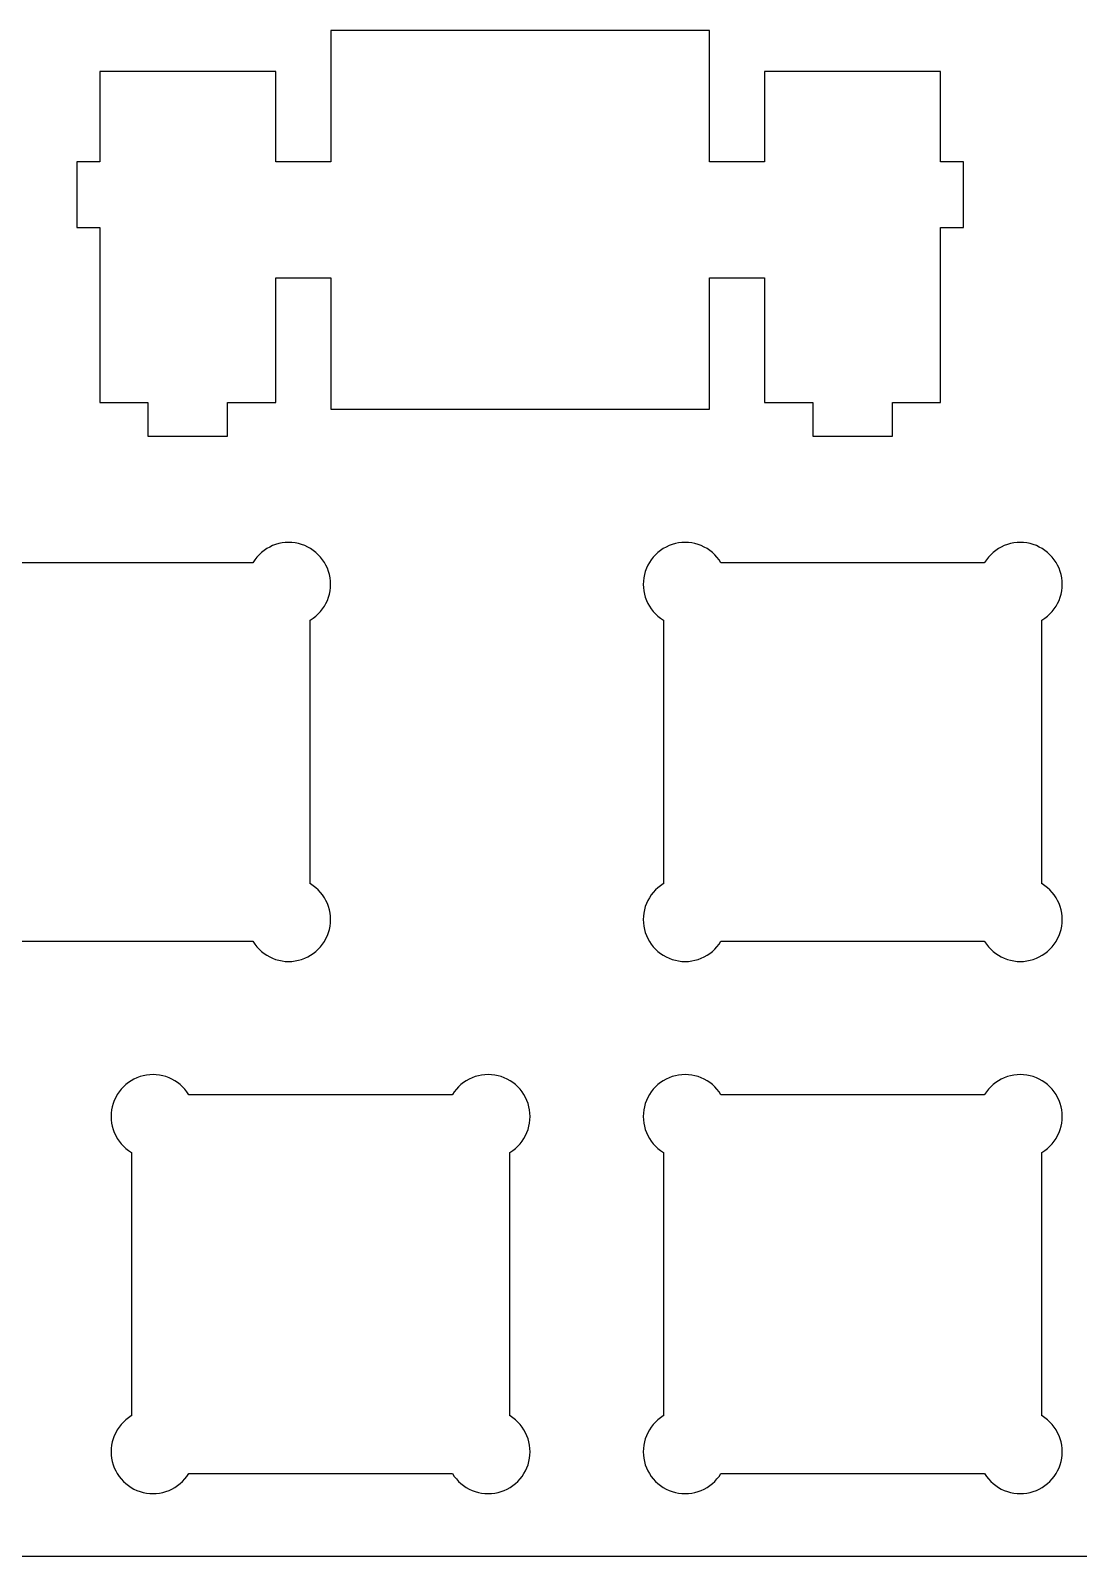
# Model space of a CAD drawing. Extents: x 0 to 305, y 0 to 115.
# Drawn here: x 247 to 284.6, y 0.2 to 54.9 of the extents above; entities that cross this region are included whole.
import ezdxf

# ---------------------------------------------------------------- set-up
doc = ezdxf.new("R2010")
doc.units = 0
doc.layers.get('0').update_dxf_attribs({"linetype": 'CONTINUOUS'})

msp = doc.modelspace()

# ---------------------------------------------------------------- linework, layer by layer
at = {"color": 0}
for p, q in [((257.787, 54.864), (257.787, 50.1618)), ((271.337, 54.864), (257.787, 54.864)), ((271.337, 50.1618), (271.337, 54.864)), ((255.812, 53.3922), (249.512, 53.3922)), ((249.512, 53.3922), (249.512, 50.1618)), ((255.812, 50.1618), (255.812, 53.3922)), ((279.612, 53.3922), (273.312, 53.3922)), ((273.312, 53.3922), (273.312, 50.1618)), ((279.612, 50.1618), (279.612, 53.3922)), ((249.512, 50.1618), (248.686, 50.1618)), ((248.686, 50.1618), (248.686, 47.8109)), ((257.787, 50.1618), (255.812, 50.1618)), ((273.312, 50.1618), (271.337, 50.1618)), ((280.436, 50.1618), (279.612, 50.1618)), ((280.436, 47.8109), (280.436, 50.1618)), ((248.686, 47.8109), (249.512, 47.8109)), ((249.512, 47.8109), (249.512, 41.5424)), ((279.612, 41.5424), (279.612, 47.8109)), ((279.612, 47.8109), (280.436, 47.8109)), ((255.812, 41.5424), (255.812, 46.0114)), ((255.812, 46.0114), (257.787, 46.0114)), ((257.787, 46.0114), (257.787, 41.312)), ((271.337, 41.312), (271.337, 46.0114)), ((271.337, 46.0114), (273.312, 46.0114)), ((273.312, 46.0114), (273.312, 41.5424)), ((249.512, 41.5424), (251.237, 41.5424)), ((251.237, 41.5424), (251.237, 40.3419)), ((254.085, 40.3419), (254.085, 41.5424)), ((254.085, 41.5424), (255.812, 41.5424)), ((273.312, 41.5424), (275.037, 41.5424)), ((275.037, 41.5424), (275.037, 40.3419)), ((277.887, 40.3419), (277.887, 41.5424)), ((277.887, 41.5424), (279.612, 41.5424)), ((257.787, 41.312), (271.337, 41.312)), ((251.237, 40.3419), (254.085, 40.3419)), ((275.037, 40.3419), (277.887, 40.3419)), ((255.214, 36.0976), (255.134, 36.0123)), ((255.3, 36.1777), (255.214, 36.0976)), ((255.393, 36.2507), (255.3, 36.1777)), ((255.49, 36.3167), (255.393, 36.2507)), ((255.595, 36.3732), (255.49, 36.3167)), ((255.7, 36.4229), (255.595, 36.3732)), ((255.809, 36.4642), (255.7, 36.4229)), ((255.925, 36.4959), (255.809, 36.4642)), ((256.039, 36.5181), (255.925, 36.4959)), ((256.155, 36.5333), (256.039, 36.5181)), ((256.274, 36.5372), (256.155, 36.5333)), ((256.392, 36.5333), (256.274, 36.5372)), ((256.509, 36.5181), (256.392, 36.5333)), ((256.625, 36.4959), (256.509, 36.5181)), ((256.738, 36.4642), (256.625, 36.4959)), ((256.848, 36.4229), (256.738, 36.4642)), ((256.956, 36.3732), (256.848, 36.4229)), ((257.058, 36.3167), (256.956, 36.3732)), ((257.156, 36.2507), (257.058, 36.3167)), ((257.249, 36.1777), (257.156, 36.2507)), ((257.335, 36.0976), (257.249, 36.1777)), ((257.415, 36.0123), (257.335, 36.0976)), ((269.408, 36.0976), (269.328, 36.0123)), ((269.493, 36.1777), (269.408, 36.0976)), ((269.587, 36.2507), (269.493, 36.1777)), ((269.685, 36.3167), (269.587, 36.2507)), ((269.787, 36.3732), (269.685, 36.3167)), ((269.894, 36.4229), (269.787, 36.3732)), ((270.004, 36.4642), (269.894, 36.4229)), ((270.118, 36.4959), (270.004, 36.4642)), ((270.233, 36.5181), (270.118, 36.4959)), ((270.351, 36.5333), (270.233, 36.5181)), ((270.468, 36.5372), (270.351, 36.5333)), ((270.586, 36.5333), (270.468, 36.5372)), ((270.703, 36.5181), (270.586, 36.5333)), ((270.819, 36.4959), (270.703, 36.5181)), ((270.932, 36.4642), (270.819, 36.4959)), ((271.042, 36.4229), (270.932, 36.4642)), ((271.148, 36.3732), (271.042, 36.4229)), ((271.252, 36.3167), (271.148, 36.3732)), ((271.35, 36.2507), (271.252, 36.3167)), ((271.443, 36.1777), (271.35, 36.2507)), ((271.529, 36.0976), (271.443, 36.1777)), ((271.609, 36.0123), (271.529, 36.0976)), ((281.408, 36.0976), (281.328, 36.0123)), ((281.493, 36.1777), (281.408, 36.0976)), ((281.587, 36.2507), (281.493, 36.1777)), ((281.685, 36.3167), (281.587, 36.2507)), ((281.787, 36.3732), (281.685, 36.3167)), ((281.894, 36.4229), (281.787, 36.3732)), ((282.005, 36.4642), (281.894, 36.4229)), ((282.117, 36.4959), (282.005, 36.4642)), ((282.233, 36.5181), (282.117, 36.4959)), ((282.35, 36.5333), (282.233, 36.5181)), ((282.467, 36.5372), (282.35, 36.5333)), ((282.586, 36.5333), (282.467, 36.5372)), ((282.703, 36.5181), (282.586, 36.5333)), ((282.819, 36.4959), (282.703, 36.5181)), ((282.932, 36.4642), (282.819, 36.4959)), ((283.042, 36.4229), (282.932, 36.4642)), ((283.148, 36.3732), (283.042, 36.4229)), ((283.252, 36.3167), (283.148, 36.3732)), ((283.349, 36.2507), (283.252, 36.3167)), ((283.443, 36.1777), (283.349, 36.2507)), ((283.529, 36.0976), (283.443, 36.1777)), ((283.609, 36.0123), (283.529, 36.0976)), ((254.99, 35.8126), (245.558, 35.8126)), ((255.06, 35.9184), (254.99, 35.8126)), ((255.134, 36.0123), (255.06, 35.9184)), ((257.488, 35.9184), (257.415, 36.0123)), ((257.554, 35.8207), (257.488, 35.9184)), ((257.61, 35.7188), (257.554, 35.8207)), ((257.661, 35.6112), (257.61, 35.7188)), ((257.701, 35.5011), (257.661, 35.6112)), ((269.083, 35.6112), (269.041, 35.5011)), ((269.132, 35.7188), (269.083, 35.6112)), ((269.189, 35.8207), (269.132, 35.7188)), ((269.255, 35.9184), (269.189, 35.8207)), ((269.328, 36.0123), (269.255, 35.9184)), ((271.682, 35.9184), (271.609, 36.0123)), ((271.752, 35.8126), (271.682, 35.9184)), ((281.185, 35.8126), (271.752, 35.8126)), ((281.189, 35.8207), (281.185, 35.8126)), ((281.255, 35.9184), (281.189, 35.8207)), ((281.328, 36.0123), (281.255, 35.9184)), ((283.682, 35.9184), (283.609, 36.0123)), ((283.746, 35.8207), (283.682, 35.9184)), ((283.805, 35.7188), (283.746, 35.8207)), ((283.854, 35.6112), (283.805, 35.7188)), ((283.895, 35.5011), (283.854, 35.6112)), ((257.733, 35.3882), (257.701, 35.5011)), ((257.756, 35.2723), (257.733, 35.3882)), ((257.77, 35.1551), (257.756, 35.2723)), ((257.774, 35.038), (257.77, 35.1551)), ((257.77, 34.9195), (257.774, 35.038)), ((268.972, 35.1551), (268.968, 35.038)), ((268.968, 35.038), (268.972, 34.9195)), ((268.987, 35.2723), (268.972, 35.1551)), ((269.01, 35.3882), (268.987, 35.2723)), ((269.041, 35.5011), (269.01, 35.3882)), ((283.927, 35.3882), (283.895, 35.5011)), ((283.95, 35.2723), (283.927, 35.3882)), ((283.964, 35.1551), (283.95, 35.2723)), ((283.968, 35.038), (283.964, 35.1551)), ((283.964, 34.9195), (283.968, 35.038)), ((257.61, 34.3572), (257.661, 34.4634)), ((257.661, 34.4634), (257.701, 34.5736)), ((257.701, 34.5736), (257.733, 34.6866)), ((257.733, 34.6866), (257.756, 34.8023)), ((257.756, 34.8023), (257.77, 34.9195)), ((268.972, 34.9195), (268.987, 34.8023)), ((268.987, 34.8023), (269.01, 34.6866)), ((269.01, 34.6866), (269.041, 34.5736)), ((269.041, 34.5736), (269.083, 34.4634)), ((269.083, 34.4634), (269.132, 34.3572)), ((283.805, 34.3572), (283.854, 34.4634)), ((283.854, 34.4634), (283.895, 34.5736)), ((283.895, 34.5736), (283.927, 34.6866)), ((283.927, 34.6866), (283.95, 34.8023)), ((283.95, 34.8023), (283.964, 34.9195)), ((257.156, 33.8239), (257.249, 33.897)), ((257.249, 33.897), (257.335, 33.9769)), ((257.335, 33.9769), (257.415, 34.0624)), ((257.415, 34.0624), (257.488, 34.156)), ((257.488, 34.156), (257.554, 34.2539)), ((257.554, 34.2539), (257.61, 34.3572)), ((269.132, 34.3572), (269.189, 34.2539)), ((269.189, 34.2539), (269.255, 34.156)), ((269.255, 34.156), (269.328, 34.0624)), ((269.328, 34.0624), (269.408, 33.9769)), ((269.408, 33.9769), (269.493, 33.897)), ((269.493, 33.897), (269.587, 33.8239)), ((283.349, 33.8239), (283.443, 33.897)), ((283.443, 33.897), (283.529, 33.9769)), ((283.529, 33.9769), (283.609, 34.0624)), ((283.609, 34.0624), (283.682, 34.156)), ((283.682, 34.156), (283.746, 34.2539)), ((283.746, 34.2539), (283.805, 34.3572)), ((257.05, 33.7537), (257.156, 33.8239)), ((257.05, 24.321), (257.05, 33.7537)), ((269.587, 33.8239), (269.693, 33.7537)), ((269.693, 33.7537), (269.693, 24.321)), ((283.244, 33.7537), (283.349, 33.8239)), ((283.244, 24.321), (283.244, 33.7537)), ((257.058, 24.3169), (257.05, 24.321)), ((257.156, 24.2507), (257.058, 24.3169)), ((257.249, 24.1777), (257.156, 24.2507)), ((257.335, 24.0978), (257.249, 24.1777)), ((257.415, 24.0123), (257.335, 24.0978)), ((269.408, 24.0978), (269.328, 24.0123)), ((269.493, 24.1777), (269.408, 24.0978)), ((269.587, 24.2507), (269.493, 24.1777)), ((269.685, 24.3169), (269.587, 24.2507)), ((269.693, 24.321), (269.685, 24.3169)), ((283.252, 24.3169), (283.244, 24.321)), ((283.349, 24.2507), (283.252, 24.3169)), ((283.443, 24.1777), (283.349, 24.2507)), ((283.529, 24.0978), (283.443, 24.1777)), ((283.609, 24.0123), (283.529, 24.0978)), ((257.488, 23.9186), (257.415, 24.0123)), ((257.554, 23.8208), (257.488, 23.9186)), ((257.61, 23.7188), (257.554, 23.8208)), ((257.661, 23.6113), (257.61, 23.7188)), ((257.701, 23.5011), (257.661, 23.6113)), ((257.733, 23.3881), (257.701, 23.5011)), ((269.041, 23.5011), (269.01, 23.3881)), ((269.083, 23.6113), (269.041, 23.5011)), ((269.132, 23.7188), (269.083, 23.6113)), ((269.189, 23.8208), (269.132, 23.7188)), ((269.255, 23.9186), (269.189, 23.8208)), ((269.328, 24.0123), (269.255, 23.9186)), ((283.682, 23.9186), (283.609, 24.0123)), ((283.746, 23.8208), (283.682, 23.9186)), ((283.805, 23.7188), (283.746, 23.8208)), ((283.854, 23.6113), (283.805, 23.7188)), ((283.895, 23.5011), (283.854, 23.6113)), ((283.927, 23.3881), (283.895, 23.5011)), ((257.756, 23.2723), (257.733, 23.3881)), ((257.77, 23.1552), (257.756, 23.2723)), ((257.774, 23.038), (257.77, 23.1552)), ((257.77, 22.9196), (257.774, 23.038)), ((268.972, 23.1552), (268.968, 23.038)), ((268.968, 23.038), (268.972, 22.9196)), ((268.987, 23.2723), (268.972, 23.1552)), ((269.01, 23.3881), (268.987, 23.2723)), ((283.95, 23.2723), (283.927, 23.3881)), ((283.964, 23.1552), (283.95, 23.2723)), ((283.968, 23.038), (283.964, 23.1552)), ((283.964, 22.9196), (283.968, 23.038)), ((257.61, 22.3573), (257.661, 22.4634)), ((257.661, 22.4634), (257.701, 22.5737)), ((257.701, 22.5737), (257.733, 22.6866)), ((257.733, 22.6866), (257.756, 22.8024)), ((257.756, 22.8024), (257.77, 22.9196)), ((268.972, 22.9196), (268.987, 22.8024)), ((268.987, 22.8024), (269.01, 22.6866)), ((269.01, 22.6866), (269.041, 22.5737)), ((269.041, 22.5737), (269.083, 22.4634)), ((269.083, 22.4634), (269.132, 22.3573)), ((283.805, 22.3573), (283.854, 22.4634)), ((283.854, 22.4634), (283.895, 22.5737)), ((283.895, 22.5737), (283.927, 22.6866)), ((283.927, 22.6866), (283.95, 22.8024)), ((283.95, 22.8024), (283.964, 22.9196)), ((245.558, 22.2622), (254.99, 22.2622)), ((254.99, 22.2622), (255.06, 22.1561)), ((255.06, 22.1561), (255.134, 22.0624)), ((255.134, 22.0624), (255.214, 21.977)), ((255.214, 21.977), (255.3, 21.897)), ((255.3, 21.897), (255.393, 21.824)), ((257.156, 21.824), (257.249, 21.897)), ((257.249, 21.897), (257.335, 21.977)), ((257.335, 21.977), (257.415, 22.0624)), ((257.415, 22.0624), (257.488, 22.1561)), ((257.488, 22.1561), (257.554, 22.2539)), ((257.554, 22.2539), (257.61, 22.3573)), ((269.132, 22.3573), (269.189, 22.2539)), ((269.189, 22.2539), (269.255, 22.1561)), ((269.255, 22.1561), (269.328, 22.0624)), ((269.328, 22.0624), (269.408, 21.977)), ((269.408, 21.977), (269.493, 21.897)), ((269.493, 21.897), (269.587, 21.824)), ((271.35, 21.824), (271.443, 21.897)), ((271.443, 21.897), (271.529, 21.977)), ((271.529, 21.977), (271.609, 22.0624)), ((271.609, 22.0624), (271.682, 22.1561)), ((271.682, 22.1561), (271.752, 22.2622)), ((271.752, 22.2622), (281.185, 22.2622)), ((281.185, 22.2622), (281.189, 22.2539)), ((281.189, 22.2539), (281.255, 22.1561)), ((281.255, 22.1561), (281.328, 22.0624)), ((281.328, 22.0624), (281.408, 21.977)), ((281.408, 21.977), (281.493, 21.897)), ((281.493, 21.897), (281.587, 21.824)), ((283.349, 21.824), (283.443, 21.897)), ((283.443, 21.897), (283.529, 21.977)), ((283.529, 21.977), (283.609, 22.0624)), ((283.609, 22.0624), (283.682, 22.1561)), ((283.682, 22.1561), (283.746, 22.2539)), ((283.746, 22.2539), (283.805, 22.3573)), ((255.393, 21.824), (255.49, 21.7592)), ((255.49, 21.7592), (255.595, 21.7013)), ((255.595, 21.7013), (255.7, 21.6517)), ((255.7, 21.6517), (255.809, 21.6104)), ((255.809, 21.6104), (255.925, 21.5787)), ((255.925, 21.5787), (256.039, 21.5553)), ((256.039, 21.5553), (256.155, 21.5415)), ((256.155, 21.5415), (256.274, 21.5374)), ((256.274, 21.5374), (256.392, 21.5415)), ((256.392, 21.5415), (256.509, 21.5553)), ((256.509, 21.5553), (256.625, 21.5787)), ((256.625, 21.5787), (256.738, 21.6104)), ((256.738, 21.6104), (256.848, 21.6517)), ((256.848, 21.6517), (256.956, 21.7013)), ((256.956, 21.7013), (257.058, 21.7592)), ((257.058, 21.7592), (257.156, 21.824)), ((269.587, 21.824), (269.685, 21.7592)), ((269.685, 21.7592), (269.787, 21.7013)), ((269.787, 21.7013), (269.894, 21.6517)), ((269.894, 21.6517), (270.004, 21.6104)), ((270.004, 21.6104), (270.118, 21.5787)), ((270.118, 21.5787), (270.233, 21.5553)), ((270.233, 21.5553), (270.351, 21.5415)), ((270.351, 21.5415), (270.468, 21.5374)), ((270.468, 21.5374), (270.586, 21.5415)), ((270.586, 21.5415), (270.703, 21.5553)), ((270.703, 21.5553), (270.819, 21.5787)), ((270.819, 21.5787), (270.932, 21.6104)), ((270.932, 21.6104), (271.042, 21.6517)), ((271.042, 21.6517), (271.148, 21.7013)), ((271.148, 21.7013), (271.252, 21.7592)), ((271.252, 21.7592), (271.35, 21.824)), ((281.587, 21.824), (281.685, 21.7592)), ((281.685, 21.7592), (281.787, 21.7013)), ((281.787, 21.7013), (281.894, 21.6517)), ((281.894, 21.6517), (282.005, 21.6104)), ((282.005, 21.6104), (282.117, 21.5787)), ((282.117, 21.5787), (282.233, 21.5553)), ((282.233, 21.5553), (282.35, 21.5415)), ((282.35, 21.5415), (282.467, 21.5374)), ((282.467, 21.5374), (282.586, 21.5415)), ((282.586, 21.5415), (282.703, 21.5553)), ((282.703, 21.5553), (282.819, 21.5787)), ((282.819, 21.5787), (282.932, 21.6104)), ((282.932, 21.6104), (283.042, 21.6517)), ((283.042, 21.6517), (283.148, 21.7013)), ((283.148, 21.7013), (283.252, 21.7592)), ((283.252, 21.7592), (283.349, 21.824)), ((251.301, 17.4832), (251.183, 17.468)), ((251.418, 17.4873), (251.301, 17.4832)), ((251.536, 17.4832), (251.418, 17.4873)), ((251.653, 17.468), (251.536, 17.4832)), ((263.3, 17.4832), (263.183, 17.468)), ((263.417, 17.4873), (263.3, 17.4832)), ((263.536, 17.4832), (263.417, 17.4873)), ((263.653, 17.468), (263.536, 17.4832)), ((270.351, 17.4832), (270.233, 17.468)), ((270.468, 17.4873), (270.351, 17.4832)), ((270.586, 17.4832), (270.468, 17.4873)), ((270.703, 17.468), (270.586, 17.4832)), ((282.35, 17.4832), (282.233, 17.468)), ((282.467, 17.4873), (282.35, 17.4832)), ((282.586, 17.4832), (282.467, 17.4873)), ((282.703, 17.468), (282.586, 17.4832)), ((250.278, 16.9623), (250.205, 16.8686)), ((250.358, 17.0477), (250.278, 16.9623)), ((250.443, 17.1276), (250.358, 17.0477)), ((250.537, 17.2007), (250.443, 17.1276)), ((250.635, 17.2668), (250.537, 17.2007)), ((250.737, 17.3233), (250.635, 17.2668)), ((250.844, 17.3729), (250.737, 17.3233)), ((250.954, 17.4143), (250.844, 17.3729)), ((251.068, 17.446), (250.954, 17.4143)), ((251.183, 17.468), (251.068, 17.446)), ((251.769, 17.446), (251.653, 17.468)), ((251.882, 17.4143), (251.769, 17.446)), ((251.992, 17.3729), (251.882, 17.4143)), ((252.098, 17.3233), (251.992, 17.3729)), ((252.202, 17.2668), (252.098, 17.3233)), ((252.3, 17.2007), (252.202, 17.2668)), ((252.393, 17.1276), (252.3, 17.2007)), ((252.477, 17.0477), (252.393, 17.1276)), ((252.559, 16.9623), (252.477, 17.0477)), ((252.632, 16.8686), (252.559, 16.9623)), ((262.278, 16.9623), (262.205, 16.8686)), ((262.358, 17.0477), (262.278, 16.9623)), ((262.443, 17.1276), (262.358, 17.0477)), ((262.537, 17.2007), (262.443, 17.1276)), ((262.635, 17.2668), (262.537, 17.2007)), ((262.737, 17.3233), (262.635, 17.2668)), ((262.844, 17.3729), (262.737, 17.3233)), ((262.955, 17.4143), (262.844, 17.3729)), ((263.067, 17.446), (262.955, 17.4143)), ((263.183, 17.468), (263.067, 17.446)), ((263.769, 17.446), (263.653, 17.468)), ((263.882, 17.4143), (263.769, 17.446)), ((263.992, 17.3729), (263.882, 17.4143)), ((264.098, 17.3233), (263.992, 17.3729)), ((264.202, 17.2668), (264.098, 17.3233)), ((264.299, 17.2007), (264.202, 17.2668)), ((264.393, 17.1276), (264.299, 17.2007)), ((264.479, 17.0477), (264.393, 17.1276)), ((264.559, 16.9623), (264.479, 17.0477)), ((264.632, 16.8686), (264.559, 16.9623)), ((269.328, 16.9623), (269.255, 16.8686)), ((269.408, 17.0477), (269.328, 16.9623)), ((269.493, 17.1276), (269.408, 17.0477)), ((269.587, 17.2007), (269.493, 17.1276)), ((269.685, 17.2668), (269.587, 17.2007)), ((269.787, 17.3233), (269.685, 17.2668)), ((269.894, 17.3729), (269.787, 17.3233)), ((270.004, 17.4143), (269.894, 17.3729)), ((270.118, 17.446), (270.004, 17.4143)), ((270.233, 17.468), (270.118, 17.446)), ((270.819, 17.446), (270.703, 17.468)), ((270.932, 17.4143), (270.819, 17.446)), ((271.042, 17.3729), (270.932, 17.4143)), ((271.148, 17.3233), (271.042, 17.3729)), ((271.252, 17.2668), (271.148, 17.3233)), ((271.35, 17.2007), (271.252, 17.2668)), ((271.443, 17.1276), (271.35, 17.2007)), ((271.529, 17.0477), (271.443, 17.1276)), ((271.609, 16.9623), (271.529, 17.0477)), ((271.682, 16.8686), (271.609, 16.9623)), ((281.328, 16.9623), (281.255, 16.8686)), ((281.408, 17.0477), (281.328, 16.9623)), ((281.493, 17.1276), (281.408, 17.0477)), ((281.587, 17.2007), (281.493, 17.1276)), ((281.685, 17.2668), (281.587, 17.2007)), ((281.787, 17.3233), (281.685, 17.2668)), ((281.894, 17.3729), (281.787, 17.3233)), ((282.005, 17.4143), (281.894, 17.3729)), ((282.117, 17.446), (282.005, 17.4143)), ((282.233, 17.468), (282.117, 17.446)), ((282.819, 17.446), (282.703, 17.468)), ((282.932, 17.4143), (282.819, 17.446)), ((283.042, 17.3729), (282.932, 17.4143)), ((283.148, 17.3233), (283.042, 17.3729)), ((283.252, 17.2668), (283.148, 17.3233)), ((283.349, 17.2007), (283.252, 17.2668)), ((283.443, 17.1276), (283.349, 17.2007)), ((283.529, 17.0477), (283.443, 17.1276)), ((283.609, 16.9623), (283.529, 17.0477)), ((283.682, 16.8686), (283.609, 16.9623)), ((249.991, 16.451), (249.96, 16.338)), ((250.033, 16.5613), (249.991, 16.451)), ((250.082, 16.6688), (250.033, 16.5613)), ((250.139, 16.7707), (250.082, 16.6688)), ((250.205, 16.8686), (250.139, 16.7707)), ((252.702, 16.7624), (252.632, 16.8686)), ((262.135, 16.7624), (252.702, 16.7624)), ((262.139, 16.7707), (262.135, 16.7624)), ((262.205, 16.8686), (262.139, 16.7707)), ((264.696, 16.7707), (264.632, 16.8686)), ((264.755, 16.6688), (264.696, 16.7707)), ((264.804, 16.5613), (264.755, 16.6688)), ((264.845, 16.451), (264.804, 16.5613)), ((264.877, 16.338), (264.845, 16.451)), ((269.041, 16.451), (269.01, 16.338)), ((269.083, 16.5613), (269.041, 16.451)), ((269.132, 16.6688), (269.083, 16.5613)), ((269.189, 16.7707), (269.132, 16.6688)), ((269.255, 16.8686), (269.189, 16.7707)), ((271.752, 16.7624), (271.682, 16.8686)), ((281.185, 16.7624), (271.752, 16.7624)), ((281.189, 16.7707), (281.185, 16.7624)), ((281.255, 16.8686), (281.189, 16.7707)), ((283.746, 16.7707), (283.682, 16.8686)), ((283.805, 16.6688), (283.746, 16.7707)), ((283.854, 16.5613), (283.805, 16.6688)), ((283.895, 16.451), (283.854, 16.5613)), ((283.927, 16.338), (283.895, 16.451)), ((249.922, 16.1051), (249.918, 15.988)), ((249.918, 15.988), (249.922, 15.8695)), ((249.937, 16.2223), (249.922, 16.1051)), ((249.922, 15.8695), (249.937, 15.7523)), ((249.96, 16.338), (249.937, 16.2223)), ((264.9, 16.2223), (264.877, 16.338)), ((264.914, 16.1051), (264.9, 16.2223)), ((264.9, 15.7523), (264.914, 15.8695)), ((264.918, 15.988), (264.914, 16.1051)), ((264.914, 15.8695), (264.918, 15.988)), ((268.972, 16.1051), (268.968, 15.988)), ((268.968, 15.988), (268.972, 15.8695)), ((268.987, 16.2223), (268.972, 16.1051)), ((268.972, 15.8695), (268.987, 15.7523)), ((269.01, 16.338), (268.987, 16.2223)), ((283.95, 16.2223), (283.927, 16.338)), ((283.964, 16.1051), (283.95, 16.2223)), ((283.95, 15.7523), (283.964, 15.8695)), ((283.968, 15.988), (283.964, 16.1051)), ((283.964, 15.8695), (283.968, 15.988)), ((249.937, 15.7523), (249.96, 15.6366)), ((249.96, 15.6366), (249.991, 15.5236)), ((249.991, 15.5236), (250.033, 15.4134)), ((250.033, 15.4134), (250.082, 15.3072)), ((250.082, 15.3072), (250.139, 15.2039)), ((264.696, 15.2039), (264.755, 15.3072)), ((264.755, 15.3072), (264.804, 15.4134)), ((264.804, 15.4134), (264.845, 15.5236)), ((264.845, 15.5236), (264.877, 15.6366)), ((264.877, 15.6366), (264.9, 15.7523)), ((268.987, 15.7523), (269.01, 15.6366)), ((269.01, 15.6366), (269.041, 15.5236)), ((269.041, 15.5236), (269.083, 15.4134)), ((269.083, 15.4134), (269.132, 15.3072)), ((269.132, 15.3072), (269.189, 15.2039)), ((283.746, 15.2039), (283.805, 15.3072)), ((283.805, 15.3072), (283.854, 15.4134)), ((283.854, 15.4134), (283.895, 15.5236)), ((283.895, 15.5236), (283.927, 15.6366)), ((283.927, 15.6366), (283.95, 15.7523)), ((250.139, 15.2039), (250.205, 15.1061)), ((250.205, 15.1061), (250.278, 15.0124)), ((250.278, 15.0124), (250.358, 14.9269)), ((250.358, 14.9269), (250.443, 14.847)), ((250.443, 14.847), (250.537, 14.7739)), ((250.537, 14.7739), (250.643, 14.7037)), ((264.194, 14.7037), (264.299, 14.7739)), ((264.299, 14.7739), (264.393, 14.847)), ((264.393, 14.847), (264.479, 14.9269)), ((264.479, 14.9269), (264.559, 15.0124)), ((264.559, 15.0124), (264.632, 15.1061)), ((264.632, 15.1061), (264.696, 15.2039)), ((269.189, 15.2039), (269.255, 15.1061)), ((269.255, 15.1061), (269.328, 15.0124)), ((269.328, 15.0124), (269.408, 14.9269)), ((269.408, 14.9269), (269.493, 14.847)), ((269.493, 14.847), (269.587, 14.7739)), ((269.587, 14.7739), (269.693, 14.7037)), ((283.244, 14.7037), (283.349, 14.7739)), ((283.349, 14.7739), (283.443, 14.847)), ((283.443, 14.847), (283.529, 14.9269)), ((283.529, 14.9269), (283.609, 15.0124)), ((283.609, 15.0124), (283.682, 15.1061)), ((283.682, 15.1061), (283.746, 15.2039)), ((250.643, 14.7037), (250.643, 5.27099)), ((264.194, 5.27099), (264.194, 14.7037)), ((269.693, 14.7037), (269.693, 5.27099)), ((283.244, 5.27099), (283.244, 14.7037)), ((250.278, 4.96231), (250.205, 4.86862)), ((250.358, 5.04776), (250.278, 4.96231)), ((250.443, 5.1277), (250.358, 5.04776)), ((250.537, 5.20072), (250.443, 5.1277)), ((250.635, 5.26687), (250.537, 5.20072)), ((250.643, 5.27099), (250.635, 5.26687)), ((264.202, 5.26687), (264.194, 5.27099)), ((264.299, 5.20072), (264.202, 5.26687)), ((264.393, 5.1277), (264.299, 5.20072)), ((264.479, 5.04776), (264.393, 5.1277)), ((264.559, 4.96231), (264.479, 5.04776)), ((264.632, 4.86862), (264.559, 4.96231)), ((269.328, 4.96231), (269.255, 4.86862)), ((269.408, 5.04776), (269.328, 4.96231)), ((269.493, 5.1277), (269.408, 5.04776)), ((269.587, 5.20072), (269.493, 5.1277)), ((269.685, 5.26687), (269.587, 5.20072)), ((269.693, 5.27099), (269.685, 5.26687)), ((283.252, 5.26687), (283.244, 5.27099)), ((283.349, 5.20072), (283.252, 5.26687)), ((283.443, 5.1277), (283.349, 5.20072)), ((283.529, 5.04776), (283.443, 5.1277)), ((283.609, 4.96231), (283.529, 5.04776)), ((283.682, 4.86862), (283.609, 4.96231)), ((249.991, 4.45107), (249.96, 4.33807)), ((250.033, 4.56131), (249.991, 4.45107)), ((250.082, 4.6688), (250.033, 4.56131)), ((250.139, 4.77076), (250.082, 4.6688)), ((250.205, 4.86862), (250.139, 4.77076)), ((264.696, 4.77076), (264.632, 4.86862)), ((264.755, 4.6688), (264.696, 4.77076)), ((264.804, 4.56131), (264.755, 4.6688)), ((264.845, 4.45107), (264.804, 4.56131)), ((264.877, 4.33807), (264.845, 4.45107)), ((269.041, 4.45107), (269.01, 4.33807)), ((269.083, 4.56131), (269.041, 4.45107)), ((269.132, 4.6688), (269.083, 4.56131)), ((269.189, 4.77076), (269.132, 4.6688)), ((269.255, 4.86862), (269.189, 4.77076)), ((283.746, 4.77076), (283.682, 4.86862)), ((283.805, 4.6688), (283.746, 4.77076)), ((283.854, 4.56131), (283.805, 4.6688)), ((283.895, 4.45107), (283.854, 4.56131)), ((283.927, 4.33807), (283.895, 4.45107)), ((249.922, 4.10517), (249.918, 3.98805)), ((249.918, 3.98805), (249.922, 3.86955)), ((249.937, 4.22233), (249.922, 4.10517)), ((249.922, 3.86955), (249.937, 3.75239)), ((249.96, 4.33807), (249.937, 4.22233)), ((264.9, 4.22233), (264.877, 4.33807)), ((264.914, 4.10517), (264.9, 4.22233)), ((264.9, 3.75239), (264.914, 3.86955)), ((264.918, 3.98805), (264.914, 4.10517)), ((264.914, 3.86955), (264.918, 3.98805)), ((268.972, 4.10517), (268.968, 3.98805)), ((268.968, 3.98805), (268.972, 3.86955)), ((268.987, 4.22233), (268.972, 4.10517)), ((268.972, 3.86955), (268.987, 3.75239)), ((269.01, 4.33807), (268.987, 4.22233)), ((283.95, 4.22233), (283.927, 4.33807)), ((283.964, 4.10517), (283.95, 4.22233)), ((283.95, 3.75239), (283.964, 3.86955)), ((283.968, 3.98805), (283.964, 4.10517)), ((283.964, 3.86955), (283.968, 3.98805)), ((249.937, 3.75239), (249.96, 3.63665)), ((249.96, 3.63665), (249.991, 3.52364)), ((249.991, 3.52364), (250.033, 3.4134)), ((250.033, 3.4134), (250.082, 3.30729)), ((250.082, 3.30729), (250.139, 3.20394)), ((264.696, 3.20394), (264.755, 3.30729)), ((264.755, 3.30729), (264.804, 3.4134)), ((264.804, 3.4134), (264.845, 3.52364)), ((264.845, 3.52364), (264.877, 3.63665)), ((264.877, 3.63665), (264.9, 3.75239)), ((268.987, 3.75239), (269.01, 3.63665)), ((269.01, 3.63665), (269.041, 3.52364)), ((269.041, 3.52364), (269.083, 3.4134)), ((269.083, 3.4134), (269.132, 3.30729)), ((269.132, 3.30729), (269.189, 3.20394)), ((283.746, 3.20394), (283.805, 3.30729)), ((283.805, 3.30729), (283.854, 3.4134)), ((283.854, 3.4134), (283.895, 3.52364)), ((283.895, 3.52364), (283.927, 3.63665)), ((283.927, 3.63665), (283.95, 3.75239)), ((250.139, 3.20394), (250.205, 3.1061)), ((250.205, 3.1061), (250.278, 3.01239)), ((250.278, 3.01239), (250.358, 2.92695)), ((250.358, 2.92695), (250.443, 2.84703)), ((250.443, 2.84703), (250.537, 2.77399)), ((250.537, 2.77399), (250.635, 2.70922)), ((252.202, 2.70922), (252.3, 2.77399)), ((252.3, 2.77399), (252.393, 2.84703)), ((252.393, 2.84703), (252.477, 2.92695)), ((252.477, 2.92695), (252.559, 3.01239)), ((252.559, 3.01239), (252.632, 3.1061)), ((252.632, 3.1061), (252.702, 3.21221)), ((252.702, 3.21221), (262.135, 3.21221)), ((262.135, 3.21221), (262.139, 3.20394)), ((262.139, 3.20394), (262.205, 3.1061)), ((262.205, 3.1061), (262.278, 3.01239)), ((262.278, 3.01239), (262.358, 2.92695)), ((262.358, 2.92695), (262.443, 2.84703)), ((262.443, 2.84703), (262.537, 2.77399)), ((262.537, 2.77399), (262.635, 2.70922)), ((264.202, 2.70922), (264.299, 2.77399)), ((264.299, 2.77399), (264.393, 2.84703)), ((264.393, 2.84703), (264.479, 2.92695)), ((264.479, 2.92695), (264.559, 3.01239)), ((264.559, 3.01239), (264.632, 3.1061)), ((264.632, 3.1061), (264.696, 3.20394)), ((269.189, 3.20394), (269.255, 3.1061)), ((269.255, 3.1061), (269.328, 3.01239)), ((269.328, 3.01239), (269.408, 2.92695)), ((269.408, 2.92695), (269.493, 2.84703)), ((269.493, 2.84703), (269.587, 2.77399)), ((269.587, 2.77399), (269.685, 2.70922)), ((271.252, 2.70922), (271.35, 2.77399)), ((271.35, 2.77399), (271.443, 2.84703)), ((271.443, 2.84703), (271.529, 2.92695)), ((271.529, 2.92695), (271.609, 3.01239)), ((271.609, 3.01239), (271.682, 3.1061)), ((271.682, 3.1061), (271.752, 3.21221)), ((271.752, 3.21221), (281.185, 3.21221)), ((281.185, 3.21221), (281.189, 3.20394)), ((281.189, 3.20394), (281.255, 3.1061)), ((281.255, 3.1061), (281.328, 3.01239)), ((281.328, 3.01239), (281.408, 2.92695)), ((281.408, 2.92695), (281.493, 2.84703)), ((281.493, 2.84703), (281.587, 2.77399)), ((281.587, 2.77399), (281.685, 2.70922)), ((283.252, 2.70922), (283.349, 2.77399)), ((283.349, 2.77399), (283.443, 2.84703)), ((283.443, 2.84703), (283.529, 2.92695)), ((283.529, 2.92695), (283.609, 3.01239)), ((283.609, 3.01239), (283.682, 3.1061)), ((283.682, 3.1061), (283.746, 3.20394)), ((250.635, 2.70922), (250.737, 2.64997)), ((250.737, 2.64997), (250.844, 2.60174)), ((250.844, 2.60174), (250.954, 2.56039)), ((250.954, 2.56039), (251.068, 2.5287)), ((251.068, 2.5287), (251.183, 2.50527)), ((251.183, 2.50527), (251.301, 2.49149)), ((251.301, 2.49149), (251.418, 2.48736)), ((251.418, 2.48736), (251.536, 2.49149)), ((251.536, 2.49149), (251.653, 2.50527)), ((251.653, 2.50527), (251.769, 2.5287)), ((251.769, 2.5287), (251.882, 2.56039)), ((251.882, 2.56039), (251.992, 2.60174)), ((251.992, 2.60174), (252.098, 2.64997)), ((252.098, 2.64997), (252.202, 2.70922)), ((262.635, 2.70922), (262.737, 2.64997)), ((262.737, 2.64997), (262.844, 2.60174)), ((262.844, 2.60174), (262.955, 2.56039)), ((262.955, 2.56039), (263.067, 2.5287)), ((263.067, 2.5287), (263.183, 2.50527)), ((263.183, 2.50527), (263.3, 2.49149)), ((263.3, 2.49149), (263.417, 2.48736)), ((263.417, 2.48736), (263.536, 2.49149)), ((263.536, 2.49149), (263.653, 2.50527)), ((263.653, 2.50527), (263.769, 2.5287)), ((263.769, 2.5287), (263.882, 2.56039)), ((263.882, 2.56039), (263.992, 2.60174)), ((263.992, 2.60174), (264.098, 2.64997)), ((264.098, 2.64997), (264.202, 2.70922)), ((269.685, 2.70922), (269.787, 2.64997)), ((269.787, 2.64997), (269.894, 2.60174)), ((269.894, 2.60174), (270.004, 2.56039)), ((270.004, 2.56039), (270.118, 2.5287)), ((270.118, 2.5287), (270.233, 2.50527)), ((270.233, 2.50527), (270.351, 2.49149)), ((270.351, 2.49149), (270.468, 2.48736)), ((270.468, 2.48736), (270.586, 2.49149)), ((270.586, 2.49149), (270.703, 2.50527)), ((270.703, 2.50527), (270.819, 2.5287)), ((270.819, 2.5287), (270.932, 2.56039)), ((270.932, 2.56039), (271.042, 2.60174)), ((271.042, 2.60174), (271.148, 2.64997)), ((271.148, 2.64997), (271.252, 2.70922)), ((281.685, 2.70922), (281.787, 2.64997)), ((281.787, 2.64997), (281.894, 2.60174)), ((281.894, 2.60174), (282.005, 2.56039)), ((282.005, 2.56039), (282.117, 2.5287)), ((282.117, 2.5287), (282.233, 2.50527)), ((282.233, 2.50527), (282.35, 2.49149)), ((282.35, 2.49149), (282.467, 2.48736)), ((282.467, 2.48736), (282.586, 2.49149)), ((282.586, 2.49149), (282.703, 2.50527)), ((282.703, 2.50527), (282.819, 2.5287)), ((282.819, 2.5287), (282.932, 2.56039)), ((282.932, 2.56039), (283.042, 2.60174)), ((283.042, 2.60174), (283.148, 2.64997)), ((283.148, 2.64997), (283.252, 2.70922)), ((305.268, 0.23702), (0.01929, 0.23702))]:
    msp.add_line(p, q, dxfattribs=at)

doc.saveas('drawing.dxf')
